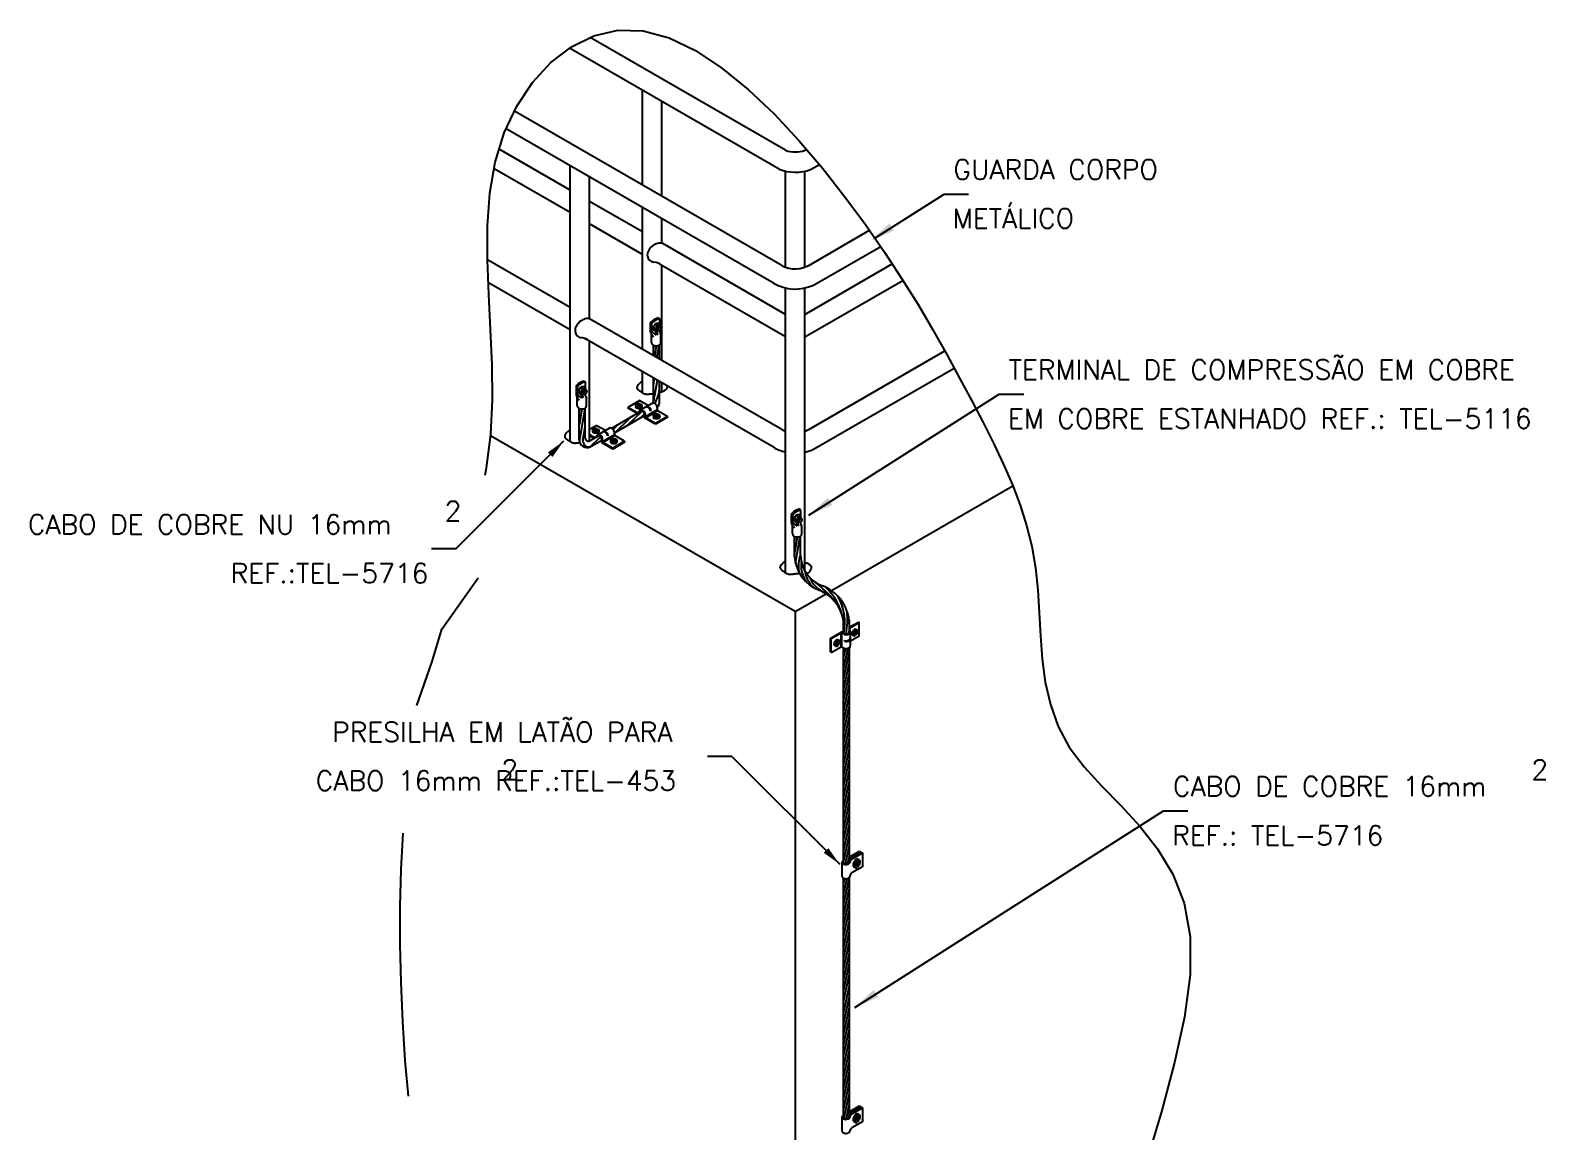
# Model space of a CAD drawing. Header units: millimetres. Extents: x -5049.7 to -5034.2, y -4775.1 to -4754.5.
# Drawn here: x -5049.69 to -5034.19, y -4765.79 to -4754.52 of the extents above; entities that cross this region are included whole.
import ezdxf
from ezdxf.enums import TextEntityAlignment as Align

# ---------------------------------------------------------------- set-up
doc = ezdxf.new("R2010")
doc.units = ezdxf.units.MM
doc.header["$LTSCALE"] = 10
doc.layers.add('Termotécnica', color=7, linetype='Continuous')
doc.styles.add('r80', font='romans.shx')

msp = doc.modelspace()

# ---------------------------------------------------------------- linework, layer by layer
at = {"layer": 'Termotécnica', "color": 1}
for p, q in [((-5041.966, -4755.751), (-5043.962, -4754.598)), ((-5042.03, -4755.945), (-5044.175, -4754.706)), ((-5043.429, -4756.106), (-5043.429, -4755.137)), ((-5043.229, -4756.221), (-5043.229, -4755.252)), ((-5044.169, -4756.159), (-5044.894, -4755.74)), ((-5041.766, -4755.751), (-5041.751, -4755.742)), ((-5044.169, -4756.389), (-5044.946, -4755.94)), ((-5041.966, -4756.946), (-5041.966, -4755.965)), ((-5041.766, -4756.946), (-5041.766, -4755.966)), ((-5041.71, -4755.949), (-5041.619, -4755.897)), ((-5043.429, -4756.585), (-5043.969, -4756.274)), ((-5043.429, -4757.785), (-5043.429, -4756.337)), ((-5043.229, -4756.702), (-5043.229, -4756.452)), ((-5043.429, -4756.816), (-5043.969, -4756.504)), ((-5041.966, -4757.43), (-5043.221, -4756.704)), ((-5043.229, -4757.901), (-5043.229, -4756.931)), ((-5041.966, -4757.661), (-5043.229, -4756.931)), ((-5041.766, -4757.43), (-5040.873, -4756.914)), ((-5041.766, -4757.661), (-5040.764, -4757.082)), ((-5043.348, -4757.521), (-5043.348, -4757.603)), ((-5043.333, -4757.521), (-5043.346, -4757.514)), ((-5043.335, -4757.528), (-5043.335, -4757.596)), ((-5043.321, -4757.564), (-5043.3, -4757.529)), ((-5043.316, -4757.591), (-5043.321, -4757.564)), ((-5043.299, -4757.576), (-5043.321, -4757.564)), ((-5043.275, -4757.52), (-5043.3, -4757.529)), ((-5043.279, -4757.541), (-5043.3, -4757.529)), ((-5043.252, -4757.534), (-5043.275, -4757.52)), ((-5043.254, -4757.474), (-5043.266, -4757.467)), ((-5043.263, -4757.549), (-5043.264, -4757.553)), ((-5043.258, -4757.551), (-5043.258, -4757.556)), ((-5043.252, -4757.554), (-5043.253, -4757.559)), ((-5043.252, -4757.533), (-5043.252, -4757.477)), ((-5043.245, -4757.559), (-5043.25, -4757.536)), ((-5043.247, -4757.557), (-5043.247, -4757.56)), ((-5043.335, -4757.631), (-5043.317, -4757.658)), ((-5043.335, -4757.717), (-5043.335, -4757.634)), ((-5043.293, -4757.604), (-5043.316, -4757.591)), ((-5043.316, -4757.619), (-5043.291, -4757.641)), ((-5043.299, -4757.616), (-5043.285, -4757.607)), ((-5043.299, -4757.616), (-5043.274, -4757.638)), ((-5043.267, -4757.597), (-5043.289, -4757.604)), ((-5043.285, -4757.607), (-5043.285, -4757.628)), ((-5043.285, -4757.607), (-5043.274, -4757.638)), ((-5043.284, -4757.588), (-5043.279, -4757.585)), ((-5043.278, -4757.591), (-5043.273, -4757.589)), ((-5043.273, -4757.594), (-5043.268, -4757.592)), ((-5043.252, -4757.613), (-5043.252, -4757.596)), ((-5043.24, -4757.717), (-5043.24, -4757.642)), ((-5043.316, -4757.796), (-5043.308, -4757.748)), ((-5043.302, -4757.859), (-5043.284, -4757.751)), ((-5043.28, -4757.871), (-5043.258, -4757.744)), ((-5043.429, -4758.23), (-5043.429, -4758.016)), ((-5044.108, -4758.168), (-5044.108, -4758.251)), ((-5044.093, -4758.168), (-5044.106, -4758.161)), ((-5044.095, -4758.175), (-5044.095, -4758.243)), ((-5044.081, -4758.211), (-5044.06, -4758.176)), ((-5044.035, -4758.167), (-5044.06, -4758.176)), ((-5044.039, -4758.188), (-5044.06, -4758.176)), ((-5044.012, -4758.181), (-5044.035, -4758.167)), ((-5044.014, -4758.121), (-5044.026, -4758.114)), ((-5044.012, -4758.18), (-5044.012, -4758.124)), ((-5044.005, -4758.207), (-5044.01, -4758.183)), ((-5043.316, -4758.156), (-5043.304, -4758.088)), ((-5043.303, -4758.258), (-5043.276, -4758.104)), ((-5043.229, -4758.221), (-5043.229, -4758.131)), ((-5044.095, -4758.278), (-5044.077, -4758.306)), ((-5044.095, -4758.364), (-5044.095, -4758.281)), ((-5044.059, -4758.224), (-5044.081, -4758.211)), ((-5044.076, -4758.238), (-5044.081, -4758.211)), ((-5044.052, -4758.251), (-5044.076, -4758.238)), ((-5044.076, -4758.266), (-5044.051, -4758.288)), ((-5044.059, -4758.263), (-5044.045, -4758.254)), ((-5044.059, -4758.263), (-5044.034, -4758.285)), ((-5044.027, -4758.244), (-5044.049, -4758.251)), ((-5044.045, -4758.254), (-5044.034, -4758.285)), ((-5044.045, -4758.255), (-5044.045, -4758.275)), ((-5044.044, -4758.235), (-5044.039, -4758.233)), ((-5044.038, -4758.239), (-5044.033, -4758.236)), ((-5044.033, -4758.242), (-5044.028, -4758.239)), ((-5044.023, -4758.196), (-5044.024, -4758.2)), ((-5044.018, -4758.198), (-5044.018, -4758.203)), ((-5044.012, -4758.201), (-5044.013, -4758.206)), ((-5044.012, -4758.261), (-5044.012, -4758.243)), ((-5044.007, -4758.204), (-5044.007, -4758.207)), ((-5044, -4758.364), (-5044, -4758.289)), ((-5044.076, -4758.443), (-5044.068, -4758.395)), ((-5044.073, -4758.732), (-5044.014, -4758.388)), ((-5044.073, -4758.565), (-5044.044, -4758.397)), ((-5043.71, -4758.64), (-5043.553, -4758.488)), ((-5043.584, -4758.567), (-5043.431, -4758.419)), ((-5043.457, -4758.494), (-5043.408, -4758.446)), ((-5043.277, -4758.408), (-5043.397, -4758.479)), ((-5043.276, -4758.412), (-5043.397, -4758.483)), ((-5043.274, -4758.416), (-5043.394, -4758.487)), ((-5043.345, -4758.418), (-5043.343, -4758.413)), ((-5043.343, -4758.413), (-5043.339, -4758.414)), ((-5044.038, -4758.718), (-5044.014, -4758.579)), ((-5043.728, -4758.608), (-5043.676, -4758.557)), ((-5043.963, -4758.786), (-5043.856, -4758.682)), ((-5043.715, -4758.662), (-5043.836, -4758.733)), ((-5043.715, -4758.665), (-5043.835, -4758.737)), ((-5043.713, -4758.669), (-5043.833, -4758.74)), ((-5043.784, -4758.671), (-5043.782, -4758.667)), ((-5043.782, -4758.667), (-5043.778, -4758.667)), ((-5041.812, -4759.43), (-5041.825, -4759.423)), ((-5041.906, -4759.477), (-5041.906, -4759.56)), ((-5041.892, -4759.478), (-5041.904, -4759.47)), ((-5041.893, -4759.484), (-5041.893, -4759.552)), ((-5041.879, -4759.521), (-5041.858, -4759.485)), ((-5041.858, -4759.533), (-5041.879, -4759.521)), ((-5041.874, -4759.547), (-5041.879, -4759.521)), ((-5041.851, -4759.56), (-5041.874, -4759.547)), ((-5041.874, -4759.575), (-5041.849, -4759.597)), ((-5041.833, -4759.476), (-5041.858, -4759.485)), ((-5041.837, -4759.498), (-5041.858, -4759.485)), ((-5041.857, -4759.572), (-5041.843, -4759.564)), ((-5041.857, -4759.572), (-5041.832, -4759.594)), ((-5041.825, -4759.553), (-5041.847, -4759.561)), ((-5041.843, -4759.564), (-5041.832, -4759.594)), ((-5041.843, -4759.564), (-5041.843, -4759.584)), ((-5041.842, -4759.545), (-5041.837, -4759.542)), ((-5041.836, -4759.548), (-5041.831, -4759.545)), ((-5041.81, -4759.49), (-5041.833, -4759.476)), ((-5041.831, -4759.551), (-5041.826, -4759.548)), ((-5041.822, -4759.505), (-5041.822, -4759.509)), ((-5041.816, -4759.507), (-5041.817, -4759.512)), ((-5041.81, -4759.51), (-5041.811, -4759.515)), ((-5041.81, -4759.49), (-5041.81, -4759.433)), ((-5041.81, -4759.57), (-5041.81, -4759.552)), ((-5041.804, -4759.516), (-5041.808, -4759.493)), ((-5041.805, -4759.513), (-5041.805, -4759.516)), ((-5041.894, -4759.587), (-5041.875, -4759.615)), ((-5041.893, -4759.673), (-5041.893, -4759.59)), ((-5041.874, -4759.752), (-5041.866, -4759.704)), ((-5041.874, -4759.894), (-5041.842, -4759.707)), ((-5041.863, -4759.974), (-5041.816, -4759.7)), ((-5041.798, -4759.673), (-5041.798, -4759.598)), ((-5041.249, -4760.658), (-5041.258, -4760.664)), ((-5041.255, -4760.666), (-5041.258, -4760.664)), ((-5041.255, -4760.666), (-5041.255, -4760.716)), ((-5041.245, -4760.66), (-5041.249, -4760.658)), ((-5041.249, -4760.658), (-5041.249, -4760.707)), ((-5041.245, -4760.66), (-5041.245, -4760.709)), ((-5041.461, -4760.811), (-5041.418, -4760.786)), ((-5041.461, -4760.811), (-5041.46, -4760.8)), ((-5041.457, -4760.813), (-5041.461, -4760.811)), ((-5041.456, -4760.802), (-5041.46, -4760.8)), ((-5041.457, -4760.813), (-5041.414, -4760.788)), ((-5041.456, -4760.802), (-5041.413, -4760.777)), ((-5041.418, -4760.786), (-5041.417, -4760.779)), ((-5041.414, -4760.788), (-5041.418, -4760.786)), ((-5041.395, -4760.829), (-5041.397, -4760.688)), ((-5041.388, -4760.83), (-5041.389, -4760.689)), ((-5041.361, -4760.773), (-5041.361, -4760.766)), ((-5041.249, -4760.707), (-5041.255, -4760.711)), ((-5041.245, -4760.709), (-5041.249, -4760.707)), ((-5041.329, -4760.846), (-5041.374, -4761.055)), ((-5041.353, -4760.847), (-5041.374, -4760.945)), ((-5041.314, -4760.884), (-5041.374, -4761.165)), ((-5041.314, -4760.994), (-5041.374, -4761.275)), ((-5041.314, -4761.104), (-5041.374, -4761.384)), ((-5041.314, -4761.214), (-5041.374, -4761.494)), ((-5041.314, -4761.324), (-5041.374, -4761.604)), ((-5041.314, -4761.434), (-5041.374, -4761.714)), ((-5041.314, -4761.543), (-5041.374, -4761.824)), ((-5041.314, -4761.653), (-5041.374, -4761.934)), ((-5041.314, -4761.763), (-5041.374, -4762.044)), ((-5041.314, -4761.873), (-5041.374, -4762.154)), ((-5041.314, -4761.983), (-5041.374, -4762.264)), ((-5041.314, -4762.093), (-5041.374, -4762.374)), ((-5041.314, -4762.203), (-5041.374, -4762.484)), ((-5041.314, -4762.313), (-5041.374, -4762.593)), ((-5041.314, -4762.423), (-5041.374, -4762.703)), ((-5041.314, -4762.533), (-5041.374, -4762.813)), ((-5041.314, -4762.643), (-5041.374, -4762.923)), ((-5041.314, -4762.752), (-5041.374, -4763.033)), ((-5041.314, -4762.862), (-5041.354, -4763.05)), ((-5041.314, -4762.972), (-5041.33, -4763.047)), ((-5041.314, -4763.192), (-5041.374, -4763.473)), ((-5041.362, -4763.2), (-5041.374, -4763.253)), ((-5041.339, -4763.201), (-5041.374, -4763.363)), ((-5041.314, -4763.302), (-5041.374, -4763.583)), ((-5041.314, -4763.412), (-5041.374, -4763.692)), ((-5041.314, -4763.522), (-5041.374, -4763.802)), ((-5041.314, -4763.632), (-5041.374, -4763.912)), ((-5041.314, -4763.742), (-5041.374, -4764.022)), ((-5041.314, -4763.851), (-5041.374, -4764.132)), ((-5041.314, -4763.961), (-5041.374, -4764.242)), ((-5041.314, -4764.071), (-5041.374, -4764.352)), ((-5041.314, -4764.181), (-5041.374, -4764.462)), ((-5041.314, -4764.299), (-5041.374, -4764.58)), ((-5041.314, -4764.409), (-5041.374, -4764.69)), ((-5041.314, -4764.519), (-5041.374, -4764.799)), ((-5041.314, -4764.629), (-5041.374, -4764.909)), ((-5041.314, -4764.739), (-5041.374, -4765.019)), ((-5041.314, -4764.849), (-5041.374, -4765.129)), ((-5041.314, -4764.958), (-5041.374, -4765.239)), ((-5041.314, -4765.068), (-5041.374, -4765.349)), ((-5041.314, -4765.178), (-5041.374, -4765.459)), ((-5041.314, -4765.288), (-5041.374, -4765.569)), ((-5041.314, -4765.398), (-5041.368, -4765.65)), ((-5041.314, -4765.508), (-5041.345, -4765.656)), ((-5041.314, -4765.618), (-5041.32, -4765.646))]:
    msp.add_line(p, q, dxfattribs=at)
at = {"layer": 'Termotécnica', "color": 2}
for p, q in [((-5042.004, -4756.929), (-5044.738, -4755.35)), ((-5042.083, -4757.114), (-5044.823, -4755.532)), ((-5044.169, -4758.73), (-5044.169, -4755.91)), ((-5043.969, -4757.474), (-5043.969, -4756.026)), ((-5041.728, -4756.929), (-5041.107, -4756.57)), ((-5041.678, -4757.131), (-5040.992, -4756.735)), ((-5044.169, -4757.358), (-5045.013, -4756.871)), ((-5044.169, -4757.589), (-5045.004, -4757.106)), ((-5041.966, -4760.072), (-5041.966, -4757.16)), ((-5041.766, -4760.055), (-5041.766, -4757.161)), ((-5042.004, -4758.607), (-5043.969, -4757.474)), ((-5043.989, -4757.693), (-5044.02, -4757.675)), ((-5043.969, -4758.725), (-5043.969, -4757.704)), ((-5042.083, -4758.793), (-5043.969, -4757.704)), ((-5041.728, -4758.608), (-5040.337, -4757.804)), ((-5041.678, -4758.81), (-5040.24, -4757.98)), ((-5043.501, -4758.361), (-5043.501, -4758.375)), ((-5043.494, -4758.371), (-5043.451, -4758.346)), ((-5043.494, -4758.375), (-5043.451, -4758.35)), ((-5043.494, -4758.371), (-5043.494, -4758.375)), ((-5043.494, -4758.375), (-5043.483, -4758.379)), ((-5043.483, -4758.375), (-5043.441, -4758.351)), ((-5043.483, -4758.375), (-5043.483, -4758.379)), ((-5043.451, -4758.346), (-5043.451, -4758.35)), ((-5043.451, -4758.35), (-5043.445, -4758.353)), ((-5043.434, -4758.361), (-5043.434, -4758.375)), ((-5043.339, -4758.414), (-5043.345, -4758.418)), ((-5043.317, -4758.467), (-5043.317, -4758.481)), ((-5043.267, -4758.481), (-5043.31, -4758.457)), ((-5043.3, -4758.456), (-5043.306, -4758.459)), ((-5043.257, -4758.477), (-5043.3, -4758.452)), ((-5043.3, -4758.452), (-5043.3, -4758.456)), ((-5043.257, -4758.481), (-5043.3, -4758.456)), ((-5043.267, -4758.481), (-5043.267, -4758.485)), ((-5043.257, -4758.481), (-5043.267, -4758.485)), ((-5043.257, -4758.477), (-5043.257, -4758.481)), ((-5043.25, -4758.467), (-5043.25, -4758.481)), ((-5043.939, -4758.614), (-5043.939, -4758.628)), ((-5043.933, -4758.624), (-5043.89, -4758.599)), ((-5043.933, -4758.628), (-5043.89, -4758.604)), ((-5043.933, -4758.624), (-5043.933, -4758.628)), ((-5043.933, -4758.628), (-5043.922, -4758.633)), ((-5043.922, -4758.629), (-5043.88, -4758.604)), ((-5043.922, -4758.629), (-5043.922, -4758.633)), ((-5043.89, -4758.599), (-5043.89, -4758.604)), ((-5043.89, -4758.604), (-5043.884, -4758.606)), ((-5043.873, -4758.614), (-5043.873, -4758.628)), ((-5045.336, -4759.828), (-5044.232, -4758.724)), ((-5041.866, -4760.47), (-5044.982, -4758.672)), ((-5043.778, -4758.667), (-5043.784, -4758.671)), ((-5043.756, -4758.72), (-5043.756, -4758.734)), ((-5043.706, -4758.735), (-5043.749, -4758.71)), ((-5043.739, -4758.709), (-5043.745, -4758.712)), ((-5043.696, -4758.73), (-5043.739, -4758.705)), ((-5043.739, -4758.705), (-5043.739, -4758.709)), ((-5043.696, -4758.734), (-5043.739, -4758.709)), ((-5043.696, -4758.734), (-5043.706, -4758.739)), ((-5043.706, -4758.735), (-5043.706, -4758.739)), ((-5043.696, -4758.73), (-5043.696, -4758.734)), ((-5043.689, -4758.72), (-5043.689, -4758.734)), ((-5041.495, -4760.256), (-5039.639, -4759.185)), ((-5045.336, -4759.828), (-5045.586, -4759.828)), ((-5041.866, -4760.47), (-5041.551, -4760.289)), ((-5041.866, -4760.47), (-5041.866, -4769.182)), ((-5041.314, -4760.631), (-5041.22, -4760.577)), ((-5041.312, -4760.639), (-5041.213, -4760.582)), ((-5041.233, -4760.659), (-5041.246, -4760.652)), ((-5041.212, -4760.582), (-5041.22, -4760.577)), ((-5041.213, -4760.722), (-5041.213, -4760.582)), ((-5041.505, -4760.742), (-5041.396, -4760.679)), ((-5041.498, -4760.746), (-5041.505, -4760.742)), ((-5041.505, -4760.883), (-5041.505, -4760.742)), ((-5041.498, -4760.746), (-5041.397, -4760.688)), ((-5041.498, -4760.887), (-5041.498, -4760.746)), ((-5041.452, -4760.824), (-5041.464, -4760.817)), ((-5041.418, -4760.766), (-5041.431, -4760.759)), ((-5041.376, -4760.696), (-5041.387, -4760.69)), ((-5041.372, -4760.688), (-5041.385, -4760.68)), ((-5041.302, -4760.819), (-5041.302, -4760.677)), ((-5041.213, -4760.722), (-5041.302, -4760.774)), ((-5041.267, -4760.717), (-5041.279, -4760.71)), ((-5041.498, -4760.887), (-5041.505, -4760.883)), ((-5041.498, -4760.887), (-5041.397, -4760.829)), ((-5041.38, -4760.836), (-5041.39, -4760.829)), ((-5042.514, -4761.951), (-5042.764, -4761.951)), ((-5042.514, -4761.951), (-5041.41, -4763.055)), ((-5041.314, -4762.981), (-5041.21, -4762.921)), ((-5041.314, -4762.993), (-5041.2, -4762.927)), ((-5041.29, -4762.991), (-5041.189, -4762.933)), ((-5041.286, -4763.001), (-5041.179, -4762.939)), ((-5041.21, -4762.921), (-5041.2, -4762.927)), ((-5041.2, -4762.927), (-5041.2, -4762.939)), ((-5041.189, -4762.933), (-5041.179, -4762.939)), ((-5041.179, -4762.939), (-5041.179, -4763.082)), ((-5041.388, -4763.034), (-5041.388, -4763.178)), ((-5041.179, -4763.082), (-5041.286, -4763.144)), ((-5041.248, -4763.09), (-5041.265, -4763.082)), ((-5041.231, -4763.011), (-5041.243, -4763.021)), ((-5041.238, -4763.023), (-5041.243, -4763.021)), ((-5041.238, -4763.023), (-5041.232, -4763.087)), ((-5041.226, -4763.075), (-5041.233, -4763.081)), ((-5041.231, -4763.011), (-5041.226, -4763.075)), ((-5041.226, -4763.013), (-5041.231, -4763.011)), ((-5041.211, -4763.011), (-5041.228, -4763.003)), ((-5041.226, -4763.013), (-5041.221, -4763.078)), ((-5041.221, -4763.078), (-5041.226, -4763.075)), ((-5041.314, -4765.587), (-5041.21, -4765.527)), ((-5041.314, -4765.599), (-5041.2, -4765.533)), ((-5041.29, -4765.597), (-5041.189, -4765.539)), ((-5041.286, -4765.606), (-5041.179, -4765.545)), ((-5041.231, -4765.617), (-5041.243, -4765.626)), ((-5041.238, -4765.629), (-5041.243, -4765.626)), ((-5041.226, -4765.619), (-5041.231, -4765.617)), ((-5041.231, -4765.617), (-5041.226, -4765.681)), ((-5041.211, -4765.617), (-5041.228, -4765.609)), ((-5041.226, -4765.619), (-5041.221, -4765.683)), ((-5041.21, -4765.527), (-5041.2, -4765.533)), ((-5041.2, -4765.533), (-5041.2, -4765.545)), ((-5041.189, -4765.539), (-5041.179, -4765.545)), ((-5041.179, -4765.545), (-5041.179, -4765.688)), ((-5041.388, -4765.64), (-5041.388, -4765.783)), ((-5041.179, -4765.688), (-5041.286, -4765.75)), ((-5041.248, -4765.695), (-5041.265, -4765.687)), ((-5041.238, -4765.629), (-5041.232, -4765.693)), ((-5041.226, -4765.681), (-5041.233, -4765.687)), ((-5041.221, -4765.683), (-5041.226, -4765.681))]:
    msp.add_line(p, q, dxfattribs=at)
at = {"layer": 'Termotécnica', "color": 2, "ltscale": 1.6}
for p, q in [((-5041.052, -4756.649), (-5040.344, -4756.199)), ((-5040.344, -4756.199), (-5040.094, -4756.199)), ((-5041.726, -4759.484), (-5039.779, -4758.246)), ((-5039.779, -4758.246), (-5039.529, -4758.246)), ((-5041.257, -4764.519), (-5038.099, -4762.509)), ((-5038.099, -4762.509), (-5037.849, -4762.509))]:
    msp.add_line(p, q, dxfattribs=at)
at = {"layer": 'Termotécnica', "color": 3}
for p, q in [((-5043.316, -4757.851), (-5043.316, -4757.745)), ((-5043.254, -4757.887), (-5043.254, -4757.741)), ((-5043.316, -4758.308), (-5043.316, -4758.081)), ((-5043.254, -4758.324), (-5043.254, -4758.117)), ((-5043.457, -4758.312), (-5043.577, -4758.381)), ((-5043.457, -4758.312), (-5043.368, -4758.363)), ((-5043.328, -4758.34), (-5043.451, -4758.411)), ((-5044.076, -4758.715), (-5044.076, -4758.391)), ((-5044.014, -4758.694), (-5044.014, -4758.388)), ((-5043.743, -4758.594), (-5043.438, -4758.418)), ((-5043.715, -4758.642), (-5043.407, -4758.465)), ((-5043.577, -4758.381), (-5043.577, -4758.39)), ((-5043.479, -4758.438), (-5043.577, -4758.381)), ((-5043.483, -4758.444), (-5043.577, -4758.39)), ((-5043.407, -4758.466), (-5043.407, -4758.481)), ((-5043.294, -4758.553), (-5043.402, -4758.491)), ((-5043.398, -4758.465), (-5043.398, -4758.478)), ((-5043.294, -4758.545), (-5043.394, -4758.487)), ((-5043.173, -4758.475), (-5043.294, -4758.545)), ((-5043.173, -4758.483), (-5043.294, -4758.553)), ((-5043.276, -4758.399), (-5043.277, -4758.411)), ((-5043.173, -4758.475), (-5043.273, -4758.417)), ((-5043.173, -4758.475), (-5043.173, -4758.483)), ((-5044.014, -4758.633), (-5044.016, -4758.635)), ((-5044.014, -4758.636), (-5044.016, -4758.635)), ((-5044.014, -4758.644), (-5044.016, -4758.643)), ((-5043.896, -4758.565), (-5043.969, -4758.607)), ((-5043.896, -4758.565), (-5043.807, -4758.616)), ((-5043.767, -4758.594), (-5043.89, -4758.664)), ((-5043.715, -4758.652), (-5043.716, -4758.664)), ((-5043.294, -4758.545), (-5043.294, -4758.553)), ((-5043.918, -4758.691), (-5043.969, -4758.662)), ((-5043.922, -4758.698), (-5043.969, -4758.67)), ((-5043.969, -4758.725), (-5043.877, -4758.672)), ((-5043.963, -4758.786), (-5043.845, -4758.718)), ((-5043.846, -4758.719), (-5043.846, -4758.734)), ((-5043.733, -4758.807), (-5043.841, -4758.744)), ((-5043.837, -4758.719), (-5043.837, -4758.731)), ((-5043.733, -4758.798), (-5043.833, -4758.74)), ((-5043.612, -4758.728), (-5043.733, -4758.798)), ((-5043.612, -4758.737), (-5043.733, -4758.807)), ((-5043.733, -4758.798), (-5043.733, -4758.807)), ((-5043.612, -4758.728), (-5043.712, -4758.67)), ((-5043.612, -4758.728), (-5043.612, -4758.737)), ((-5041.874, -4759.906), (-5041.874, -4759.701)), ((-5041.812, -4759.898), (-5041.812, -4759.698)), ((-5041.374, -4760.559), (-5041.374, -4760.687)), ((-5041.314, -4760.559), (-5041.314, -4760.681)), ((-5041.374, -4760.84), (-5041.374, -4763.037)), ((-5041.314, -4760.84), (-5041.314, -4763.028)), ((-5041.374, -4763.196), (-5041.374, -4765.643)), ((-5041.314, -4763.192), (-5041.314, -4765.634))]:
    msp.add_line(p, q, dxfattribs=at)
at = {"layer": 'Termotécnica', "color": 1}
for points in [[(-5045.038, -4759.073), (-5045.024, -4759.001), (-5044.98, -4758.658), (-5044.963, -4758.305), (-5044.966, -4757.947), (-5044.982, -4757.586), (-5045, -4757.226), (-5045.013, -4756.871), (-5045.012, -4756.524), (-5044.989, -4756.19), (-5044.934, -4755.872), (-5044.842, -4755.573), (-5044.714, -4755.299), (-5044.554, -4755.057), (-5044.367, -4754.853), (-5044.155, -4754.692), (-5043.925, -4754.58), (-5043.679, -4754.524), (-5043.421, -4754.53), (-5043.155, -4754.601), (-5042.885, -4754.731), (-5042.615, -4754.91), (-5042.346, -4755.129), (-5042.082, -4755.38), (-5041.828, -4755.652), (-5041.585, -4755.938), (-5041.357, -4756.227), (-5041.147, -4756.512), (-5040.953, -4756.792), (-5040.775, -4757.065), (-5040.61, -4757.33), (-5040.458, -4757.589), (-5040.317, -4757.839), (-5040.185, -4758.081), (-5040.061, -4758.314), (-5039.944, -4758.537), (-5039.835, -4758.753), (-5039.735, -4758.964), (-5039.644, -4759.172), (-5039.565, -4759.38), (-5039.499, -4759.589), (-5039.446, -4759.802), (-5039.408, -4760.022), (-5039.385, -4760.249), (-5039.37, -4760.483), (-5039.357, -4760.719), (-5039.339, -4760.956), (-5039.308, -4761.191), (-5039.256, -4761.421), (-5039.177, -4761.644), (-5039.064, -4761.856), (-5038.912, -4762.058), (-5038.732, -4762.254), (-5038.537, -4762.454), (-5038.342, -4762.666), (-5038.159, -4762.898), (-5038.003, -4763.157), (-5037.887, -4763.454), (-5037.826, -4763.794), (-5037.827, -4764.184), (-5037.885, -4764.617), (-5037.985, -4765.083), (-5038.117, -4765.573), (-5038.267, -4766.075)], [(-5043.429, -4758.108), (-5043.443, -4758.121), (-5043.455, -4758.132), (-5043.465, -4758.143), (-5043.472, -4758.152), (-5043.478, -4758.16), (-5043.482, -4758.167), (-5043.485, -4758.173), (-5043.485, -4758.179), (-5043.484, -4758.185), (-5043.481, -4758.19), (-5043.477, -4758.195), (-5043.473, -4758.2), (-5043.467, -4758.204), (-5043.461, -4758.209), (-5043.455, -4758.213), (-5043.449, -4758.217), (-5043.443, -4758.221), (-5043.437, -4758.225), (-5043.431, -4758.229), (-5043.426, -4758.232), (-5043.42, -4758.236), (-5043.415, -4758.239), (-5043.409, -4758.241), (-5043.403, -4758.243), (-5043.397, -4758.244), (-5043.391, -4758.245), (-5043.384, -4758.246), (-5043.377, -4758.246), (-5043.37, -4758.246), (-5043.363, -4758.245), (-5043.355, -4758.244), (-5043.347, -4758.243), (-5043.338, -4758.242), (-5043.33, -4758.241), (-5043.321, -4758.24), (-5043.316, -4758.24)], [(-5043.254, -4758.229), (-5043.252, -4758.229), (-5043.227, -4758.22), (-5043.207, -4758.211), (-5043.193, -4758.202), (-5043.184, -4758.193), (-5043.177, -4758.183), (-5043.174, -4758.174), (-5043.172, -4758.165), (-5043.172, -4758.164)], [(-5044.169, -4758.608), (-5044.182, -4758.621), (-5044.194, -4758.632), (-5044.204, -4758.642), (-5044.212, -4758.651), (-5044.218, -4758.659), (-5044.222, -4758.666), (-5044.224, -4758.673), (-5044.224, -4758.679), (-5044.223, -4758.684), (-5044.221, -4758.69), (-5044.217, -4758.695), (-5044.212, -4758.699), (-5044.207, -4758.704), (-5044.201, -4758.708), (-5044.194, -4758.712), (-5044.188, -4758.717), (-5044.182, -4758.721), (-5044.176, -4758.725), (-5044.171, -4758.728), (-5044.165, -4758.732), (-5044.16, -4758.735), (-5044.154, -4758.738), (-5044.148, -4758.741), (-5044.142, -4758.743), (-5044.136, -4758.744), (-5044.13, -4758.745), (-5044.123, -4758.746), (-5044.117, -4758.746), (-5044.109, -4758.745), (-5044.102, -4758.745), (-5044.094, -4758.744), (-5044.086, -4758.743), (-5044.078, -4758.742), (-5044.07, -4758.741)], [(-5041.966, -4759.95), (-5041.98, -4759.962), (-5041.992, -4759.974), (-5042.001, -4759.984), (-5042.009, -4759.993), (-5042.015, -4760.001), (-5042.019, -4760.008), (-5042.021, -4760.015), (-5042.022, -4760.021), (-5042.021, -4760.026), (-5042.018, -4760.031), (-5042.014, -4760.036), (-5042.009, -4760.041), (-5042.004, -4760.046), (-5041.998, -4760.05), (-5041.992, -4760.054), (-5041.986, -4760.058), (-5041.98, -4760.062), (-5041.974, -4760.066), (-5041.968, -4760.07), (-5041.963, -4760.074), (-5041.957, -4760.077), (-5041.951, -4760.08), (-5041.946, -4760.082), (-5041.94, -4760.084), (-5041.934, -4760.086), (-5041.927, -4760.087), (-5041.921, -4760.087), (-5041.914, -4760.087), (-5041.907, -4760.087), (-5041.899, -4760.087), (-5041.892, -4760.086), (-5041.884, -4760.085), (-5041.875, -4760.084), (-5041.867, -4760.083), (-5041.858, -4760.082), (-5041.849, -4760.081), (-5041.839, -4760.08), (-5041.83, -4760.079), (-5041.821, -4760.078), (-5041.821, -4760.078)], [(-5041.751, -4760.078), (-5041.745, -4760.077), (-5041.739, -4760.076), (-5041.734, -4760.074), (-5041.729, -4760.071), (-5041.725, -4760.068), (-5041.721, -4760.064), (-5041.717, -4760.06), (-5041.713, -4760.056), (-5041.71, -4760.051), (-5041.708, -4760.045), (-5041.705, -4760.04), (-5041.703, -4760.034), (-5041.701, -4760.029), (-5041.7, -4760.024), (-5041.699, -4760.019), (-5041.699, -4760.015), (-5041.699, -4760.012), (-5041.7, -4760.009), (-5041.701, -4760.007), (-5041.702, -4760.005), (-5041.704, -4760.004), (-5041.707, -4760.002), (-5041.709, -4760), (-5041.713, -4759.997), (-5041.717, -4759.994), (-5041.721, -4759.99), (-5041.726, -4759.986), (-5041.732, -4759.983), (-5041.739, -4759.979), (-5041.747, -4759.976), (-5041.756, -4759.974), (-5041.766, -4759.972)], [(-5045.737, -4761.432), (-5045.579, -4760.981), (-5045.48, -4760.65), (-5045.109, -4760.125)], [(-5045.823, -4765.426), (-5045.855, -4765.062), (-5045.88, -4764.662), (-5045.897, -4764.264), (-5045.906, -4763.872), (-5045.906, -4763.486), (-5045.897, -4763.107), (-5045.877, -4762.736)]]:
    msp.add_lwpolyline(points, dxfattribs=at)
at = {"layer": 'Termotécnica', "color": 2}
for points in [[(-5041.228, -4763.003, 0.174705), (-5041.235, -4763.002, 0.104203), (-5041.247, -4763.008, 0.064948), (-5041.257, -4763.018, 0.051099), (-5041.266, -4763.033, 0.051099), (-5041.272, -4763.05, 0.064948), (-5041.273, -4763.064, 0.104203), (-5041.27, -4763.076, 0.174705), (-5041.265, -4763.082, 0.174705)], [(-5041.238, -4763.023, 0.016409), (-5041.24, -4763.026, 0.051099), (-5041.249, -4763.041, 0.051099), (-5041.255, -4763.058, 0.064948), (-5041.256, -4763.072, 0.104203), (-5041.254, -4763.084, 0.174705), (-5041.248, -4763.09, 0.174705)], [(-5041.248, -4763.09, 0.174705), (-5041.24, -4763.091, 0.06738), (-5041.232, -4763.087, 0.064948)], [(-5041.221, -4763.078, 0.016409), (-5041.219, -4763.075, 0.051099), (-5041.21, -4763.06, 0.051099), (-5041.204, -4763.043, 0.064948), (-5041.202, -4763.029, 0.104203), (-5041.205, -4763.017, 0.174705), (-5041.211, -4763.011, 0.174705), (-5041.219, -4763.01, 0.06738), (-5041.226, -4763.013, 0.064948)], [(-5041.228, -4765.609, 0.174705), (-5041.235, -4765.608, 0.104203), (-5041.247, -4765.614, 0.064948), (-5041.257, -4765.624, 0.051099), (-5041.266, -4765.639, 0.051099), (-5041.272, -4765.655, 0.064948), (-5041.273, -4765.669, 0.104203), (-5041.27, -4765.682, 0.174705), (-5041.265, -4765.687, 0.174705)], [(-5041.221, -4765.683, 0.016409), (-5041.219, -4765.68, 0.051099), (-5041.21, -4765.665, 0.051099), (-5041.204, -4765.648, 0.064948), (-5041.202, -4765.635, 0.104203), (-5041.205, -4765.622, 0.174705), (-5041.211, -4765.617, 0.174705), (-5041.219, -4765.616, 0.06738), (-5041.226, -4765.619, 0.064948)], [(-5041.238, -4765.629, 0.016409), (-5041.24, -4765.631, 0.051099), (-5041.249, -4765.647, 0.051099), (-5041.255, -4765.663, 0.064948), (-5041.256, -4765.677, 0.104203), (-5041.254, -4765.69, 0.174705), (-5041.248, -4765.695, 0.174705)], [(-5041.248, -4765.695, 0.174705), (-5041.24, -4765.696, 0.06738), (-5041.232, -4765.693, 0.064948)]]:
    msp.add_lwpolyline(points, format="xyb", dxfattribs=at)
at = {"layer": 'Termotécnica', "color": 1}
for centre, radius, start, end in [((-5041.866, -4755.475), 0.294, 250.0724, 289.9005), ((-5041.864, -4755.533), 0.443, 248.0668, 290.4135), ((-5043.326, -4757.042), 0.147, 48.9158, 84.2633), ((-5043.333, -4757.521), 0.015, 120, 180), ((-5043.217, -4757.64), 0.181, 106.94, 133.06), ((-5043.32, -4757.528), 0.015, 120, 180), ((-5043.204, -4757.647), 0.181, 106.94, 133.06), ((-5043.333, -4757.534), 0.0543, 307.9969, 352.0248), ((-5043.276, -4757.51), 0.0314, 263.8108, 314.501), ((-5043.268, -4757.471), 0.00428, 70.6195, 112.9935), ((-5043.255, -4757.477), 0.003, 0, 120), ((-5043.254, -4757.537), 0.00407, 10.8846, 60), ((-5043.249, -4757.56), 0.00407, 359.1317, 10.8846), ((-5043.309, -4757.602), 0.0391, 181.9565, 227.0468), ((-5043.298, -4757.585), 0.0391, 197.037, 242.1272), ((-5043.325, -4757.595), 0.0315, 345.5818, 36.1065), ((-5043.29, -4757.6), 0.00407, 240, 289.1165), ((-5043.268, -4757.593), 0.00407, 289.1165, 296.2919), ((-5043.297, -4757.65), 0.0585, 8.2416, 47.8775), ((-5044.093, -4758.168), 0.015, 120, 180), ((-5043.977, -4758.287), 0.181, 106.94, 133.06), ((-5044.08, -4758.175), 0.015, 120, 180), ((-5043.964, -4758.294), 0.181, 106.94, 133.06), ((-5044.093, -4758.181), 0.0543, 307.9969, 352.0248), ((-5044.036, -4758.157), 0.0314, 263.8108, 314.501), ((-5044.028, -4758.118), 0.00428, 70.6195, 112.9935), ((-5044.015, -4758.124), 0.003, 0, 120), ((-5044.014, -4758.184), 0.00407, 10.8846, 60), ((-5043.591, -4758.165), 0.337, 328.5035, 358.0717), ((-5044.069, -4758.249), 0.0391, 181.9565, 227.0468), ((-5044.058, -4758.232), 0.0391, 197.037, 242.1272), ((-5044.085, -4758.242), 0.0315, 345.5818, 36.1065), ((-5044.05, -4758.248), 0.00407, 240, 289.1165), ((-5044.028, -4758.24), 0.00407, 289.1165, 296.2919), ((-5044.057, -4758.298), 0.0585, 8.2416, 47.8775), ((-5044.009, -4758.207), 0.00407, 359.1317, 10.8846), ((-5042.502, -4758.477), 0.831, 164.7488, 168.5984), ((-5043.378, -4758.4), 0.0225, 65.9941, 98.9204), ((-5043.397, -4758.428), 0.0564, 14.8294, 60.9363), ((-5043.817, -4758.653), 0.0225, 65.9941, 98.9204), ((-5043.836, -4758.681), 0.0564, 14.8294, 60.9363), ((-5043.976, -4758.724), 0.062, 166.267, 284.6909), ((-5041.775, -4759.596), 0.181, 106.94, 133.06), ((-5041.826, -4759.427), 0.00428, 70.6195, 112.9935), ((-5041.891, -4759.477), 0.015, 120, 180), ((-5041.867, -4759.558), 0.0391, 181.9565, 227.0468), ((-5041.878, -4759.484), 0.015, 120, 180), ((-5041.856, -4759.541), 0.0391, 197.037, 242.1272), ((-5041.762, -4759.604), 0.181, 106.94, 133.06), ((-5041.891, -4759.49), 0.0543, 307.9969, 352.0248), ((-5041.883, -4759.551), 0.0315, 345.5818, 36.1065), ((-5041.849, -4759.557), 0.00407, 240, 289.1165), ((-5041.834, -4759.466), 0.0314, 263.8108, 314.501), ((-5041.826, -4759.549), 0.00407, 289.1165, 296.2919), ((-5041.856, -4759.607), 0.0585, 8.2416, 47.8775), ((-5041.813, -4759.433), 0.003, 0, 120), ((-5041.812, -4759.493), 0.00407, 10.8846, 60), ((-5041.808, -4759.516), 0.00407, 359.1317, 10.8846), ((-5041.518, -4760.002), 0.316, 158.3177, 191.9347), ((-5041.489, -4759.991), 0.318, 173.18, 212.6331), ((-5041.466, -4760.005), 0.306, 188.2978, 224.682), ((-5041.419, -4759.986), 0.328, 203.5459, 244.5759), ((-5042.381, -4761.086), 1.166, 38.0658, 51.9529), ((-5041.959, -4760.654), 0.592, 12.2462, 47.0086), ((-5041.911, -4760.581), 0.552, 348.6848, 29.144), ((-5042.049, -4760.551), 0.718, 348.1244, 6.824), ((-5041.344, -4760.707), 0.0607, 253.5658, 300.9363), ((-5041.344, -4760.717), 0.0591, 253.248, 300.7267), ((-5041.33, -4760.745), 0.0283, 305.9941, 4.2968), ((-5041.329, -4760.738), 0.0266, 305.9941, 4.2968)]:
    msp.add_arc(centre, radius, start, end, dxfattribs=at)
at = {"layer": 'Termotécnica', "color": 2}
for centre, radius, start, end in [((-5041.866, -4756.67), 0.294, 241.8704, 302.0107), ((-5041.864, -4756.728), 0.443, 239.4916, 294.8041), ((-5044.065, -4757.814), 0.147, 48.9158, 84.2633), ((-5043.385, -4758.404), 0.0264, 65.9941, 124.2968), ((-5043.379, -4758.402), 0.0281, 65.9941, 124.2968), ((-5043.404, -4758.432), 0.0602, 13.5658, 60.9363), ((-5043.396, -4758.427), 0.0587, 13.248, 60.7267), ((-5043.824, -4758.657), 0.0264, 65.9941, 124.2968), ((-5043.818, -4758.655), 0.0281, 65.9941, 124.2968), ((-5043.843, -4758.685), 0.0602, 13.5658, 60.9363), ((-5043.835, -4758.681), 0.0587, 13.248, 60.7267), ((-5041.866, -4758.348), 0.294, 241.8704, 250.0894), ((-5041.866, -4758.348), 0.294, 289.9005, 302.0107), ((-5041.864, -4758.407), 0.443, 239.4916, 256.7278), ((-5041.864, -4758.407), 0.443, 282.7935, 294.8041), ((-5041.337, -4760.673), 0.0246, 277.7373, 18.0491), ((-5041.306, -4760.647), 0.00982, 129.5255, 146.6847), ((-5041.306, -4760.647), 0.00982, 213.3153, 225.727), ((-5041.332, -4760.676), 0.0303, 309.5122, 48.4523), ((-5041.394, -4760.699), 0.0112, 56.3853, 108.1889), ((-5041.391, -4760.688), 0.0102, 53.3076, 121.5048), ((-5041.342, -4760.654), 0.0538, 230.4995, 303.1737), ((-5041.343, -4760.655), 0.0437, 228.5836, 282.6166), ((-5041.331, -4760.816), 0.0293, 309.957, 5.9172), ((-5041.394, -4760.84), 0.0112, 56.3853, 108.1889), ((-5041.344, -4760.787), 0.0607, 233.5356, 300.9363), ((-5041.246, -4763.048), 0.0714, 127.8759, 160.1944), ((-5041.336, -4763.025), 0.0229, 295.7453, 2.7231), ((-5041.256, -4763.041), 0.0505, 126.8544, 171.4403), ((-5041.256, -4763.184), 0.0505, 126.8544, 171.4403), ((-5041.246, -4765.653), 0.0714, 127.8759, 160.1944), ((-5041.256, -4765.647), 0.0505, 126.8544, 171.4403), ((-5041.336, -4765.63), 0.0229, 295.7453, 2.7231), ((-5041.256, -4765.79), 0.0505, 126.8544, 171.4403)]:
    msp.add_arc(centre, radius, start, end, dxfattribs=at)
at = {"layer": 'Termotécnica', "color": 3}
for centre, radius, start, end in [((-5043.316, -4758.367), 0.0291, 69.957, 125.9172), ((-5043.381, -4758.31), 0.065, 334.3678, 3.9281), ((-5043.336, -4758.392), 0.0602, 353.5356, 60.9363), ((-5043.349, -4758.321), 0.0952, 319.6523, 1.7002), ((-5043.475, -4758.429), 0.00974, 249.5255, 287.3591), ((-5043.475, -4758.429), 0.00974, 312.6409, 345.727), ((-5043.436, -4758.437), 0.03, 69.5122, 168.4523), ((-5043.437, -4758.443), 0.0244, 37.7373, 146.5255), ((-5043.451, -4758.457), 0.0534, 350.4995, 63.1737), ((-5043.449, -4758.457), 0.0434, 348.5836, 42.6166), ((-5043.397, -4758.482), 0.0101, 173.3076, 241.5048), ((-5043.386, -4758.479), 0.0114, 177.1878, 227.3864), ((-5043.265, -4758.409), 0.0111, 176.3853, 228.1889), ((-5043.755, -4758.62), 0.0291, 69.957, 125.9172), ((-5043.775, -4758.646), 0.0602, 353.5356, 60.9363), ((-5043.993, -4758.708), 0.0832, 184.3391, 291.5006), ((-5043.979, -4758.692), 0.0348, 177.2193, 287.7626), ((-5043.914, -4758.682), 0.00974, 249.5255, 287.3591), ((-5043.914, -4758.682), 0.00974, 312.6409, 345.727), ((-5043.875, -4758.691), 0.03, 69.5122, 168.4523), ((-5043.876, -4758.696), 0.0244, 37.7373, 146.5255), ((-5043.889, -4758.71), 0.0534, 350.4995, 63.1737), ((-5043.888, -4758.711), 0.0434, 348.5836, 42.6166), ((-5043.836, -4758.735), 0.0101, 173.3076, 241.5048), ((-5043.825, -4758.732), 0.0114, 177.1878, 227.3864), ((-5043.704, -4758.662), 0.0111, 176.3853, 228.1889), ((-5041.471, -4759.876), 0.405, 184.2264, 248.3316), ((-5041.465, -4759.882), 0.348, 182.6967, 249.2055), ((-5041.773, -4760.627), 0.405, 9.7104, 67.8491), ((-5041.743, -4760.61), 0.432, 6.7946, 69.007)]:
    msp.add_arc(centre, radius, start, end, dxfattribs=at)
at = {"layer": 'Termotécnica', "color": 1}
for centre, major_axis, ratio, start_param, end_param in [((-5043.276, -4756.798), (0.0866, 0.0727), 0.75998, 0.439015, 3.792917), ((-5043.271, -4757.57), (0.0177, 0.0306), 0.500279, -0.868466, 4.143729), ((-5043.271, -4757.57), (0.0116, 0.0201), 0.500279, -0.455145, 3.411157), ((-5043.271, -4757.57), (0.0131, 0.0188), 0.281547, 0.017275, 3.141593), ((-5043.265, -4757.573), (0.0131, 0.0188), 0.281547, 0.017275, 3.141593), ((-5043.26, -4757.576), (0.0131, 0.0188), 0.281547, 0.017275, 3.141593), ((-5043.287, -4757.717), (0.0477, 0), 0.708671, 3.141593, 6.283185), ((-5044.031, -4758.217), (0.0177, 0.0306), 0.500279, -0.868466, 4.143729), ((-5044.031, -4758.217), (0.0116, 0.0201), 0.500279, -0.455145, 3.411157), ((-5044.031, -4758.217), (0.0131, 0.0188), 0.281547, 0.017275, 3.141593), ((-5044.025, -4758.22), (0.0131, 0.0188), 0.281547, 0.017275, 3.141593), ((-5044.02, -4758.223), (0.0131, 0.0188), 0.281547, 0.017275, 3.141593), ((-5044.047, -4758.364), (0.0477, 0), 0.708671, 3.141593, 6.283185), ((-5041.829, -4759.526), (0.0177, 0.0306), 0.500279, -0.868466, 4.143729), ((-5041.829, -4759.526), (0.0116, 0.0201), 0.500279, -0.455145, 3.411157), ((-5041.829, -4759.526), (0.0131, 0.0188), 0.281547, 0.017275, 3.141593), ((-5041.823, -4759.529), (0.0131, 0.0188), 0.281547, 0.017275, 3.141593), ((-5041.818, -4759.532), (0.0131, 0.0188), 0.281547, 0.017275, 3.141593), ((-5041.846, -4759.673), (0.0477, 0), 0.708671, 3.141593, 6.283185)]:
    msp.add_ellipse(centre, major_axis=major_axis, ratio=ratio, start_param=start_param, end_param=end_param, dxfattribs=at)
at = {"layer": 'Termotécnica', "color": 2}
for centre, major_axis, ratio, start_param, end_param in [((-5044.015, -4757.571), (0.0866, 0.0727), 0.75998, 0.439015, 3.792917), ((-5043.467, -4758.361), (0.0332, 0), 0.500279, 1.067842, 3.786265), ((-5043.467, -4758.375), (0.0332, 0), 0.500279, 3.141593, 6.283185), ((-5043.467, -4758.361), (0.0332, 0), 0.500279, 4.209197, 6.928022), ((-5043.284, -4758.467), (-0.0334, 0), 0.500279, -0.644837, 2.073989), ((-5043.284, -4758.481), (0.0334, 0), 0.500279, 3.141593, 6.283185), ((-5043.284, -4758.467), (0.0334, 0), 0.500279, -0.644673, 2.073751), ((-5043.906, -4758.614), (0.0332, 0), 0.500279, 1.067842, 3.786265), ((-5043.906, -4758.628), (0.0332, 0), 0.500279, 3.141593, 6.283185), ((-5043.906, -4758.614), (0.0332, 0), 0.500279, 4.209197, 6.928022), ((-5043.722, -4758.72), (-0.0334, 0), 0.500279, -0.644837, 2.073989), ((-5043.722, -4758.734), (0.0334, 0), 0.500279, 3.141593, 6.283185), ((-5043.722, -4758.72), (0.0334, 0), 0.500279, -0.644673, 2.073751), ((-5041.262, -4760.681), (-0.0167, -0.029), 0.500279, 3.141593, 6.283185), ((-5041.25, -4760.688), (0.0167, 0.029), 0.500279, 1.067604, 3.786429), ((-5041.25, -4760.688), (0.0167, 0.029), 0.500279, 4.209434, 6.927858), ((-5041.448, -4760.788), (-0.0168, -0.0291), 0.500279, 3.141593, 6.283185), ((-5041.435, -4760.795), (0.0168, 0.0291), 0.500279, 2.49692, 5.215344), ((-5041.435, -4760.795), (0.0168, 0.0291), 0.500279, -0.644837, 2.073989), ((-5041.347, -4763.034), (-0.041, 0), 0.588354, -0.849005, 3.167983), ((-5041.347, -4763.034), (0.0274, 0), 0.588354, 3.010643, 5.548726), ((-5041.347, -4763.178), (-0.041, 0), 0.588354, -0.032239, 3.167983), ((-5041.347, -4765.64), (-0.041, 0), 0.588354, -0.849005, 3.167983), ((-5041.347, -4765.783), (-0.041, 0), 0.588354, -0.032239, 3.167983), ((-5041.347, -4765.64), (0.0274, 0), 0.588354, 3.010643, 5.548726)]:
    msp.add_ellipse(centre, major_axis=major_axis, ratio=ratio, start_param=start_param, end_param=end_param, dxfattribs=at)
at = {"layer": 'Termotécnica', "color": 1}
for centre in [(-5043.253, -4757.58), (-5044.013, -4758.227), (-5041.811, -4759.536)]:
    msp.add_ellipse(centre, major_axis=(-0.0109, -0.0189), ratio=0.509483, dxfattribs=at)
at = {"layer": 'Termotécnica', "color": 2, "ltscale": 1.6}
for points in [[(-5040.856, -4756.573), (-5040.903, -4756.5), (-5041.097, -4756.678)], [(-5041.485, -4759.379), (-5041.532, -4759.307), (-5041.726, -4759.484)], [(-5041.016, -4764.413), (-5041.064, -4764.341), (-5041.257, -4764.519)]]:
    msp.add_solid(points, dxfattribs=at)
at = {"layer": 'Termotécnica', "color": 2}
for points in [[(-5044.349, -4758.889), (-5044.396, -4758.842), (-5044.232, -4758.724)], [(-5041.528, -4762.889), (-5041.575, -4762.936), (-5041.41, -4763.055)]]:
    msp.add_solid(points, dxfattribs=at)

# ---------------------------------------------------------------- texts
at = {"layer": 'Termotécnica', "color": 2, "ltscale": 1.6, "style": 'r80'}
for s, p in [('GUARDA CORPO ', (-5040.248, -4756.048)), ('METÁLICO', (-5040.256, -4756.549)), ('TERMINAL DE COMPRESSÃO EM COBRE', (-5039.684, -4758.095)), ('EM COBRE ESTANHADO REF.: TEL-5116', (-5039.691, -4758.597)), ('CABO DE COBRE 16mm', (-5038.003, -4762.358)), ('REF.: TEL-5716', (-5038.011, -4762.86))]:
    msp.add_text(s, height=0.2, dxfattribs=at).set_placement(p)
at = {"layer": 'Termotécnica', "color": 2, "ltscale": 12.5, "style": 'r80'}
for p in [(-5045.452, -4759.542), (-5044.871, -4762.186), (-5034.336, -4762.186)]:
    msp.add_text('2', height=0.2, dxfattribs=at).set_placement(p)
at = {"layer": 'Termotécnica', "color": 2, "style": 'r80'}
for s, p in [('CABO DE COBRE NU 16mm  ', (-5049.715, -4759.579)), ('REF.:TEL-5716', (-5047.641, -4760.077)), ('PRESILHA EM LATÃO PARA', (-5046.603, -4761.702)), ('CABO 16mm REF.:TEL-453', (-5046.77, -4762.2))]:
    msp.add_text(s, height=0.2, dxfattribs=at).set_placement(p, align=Align.MIDDLE_LEFT)

doc.saveas('drawing.dxf')
